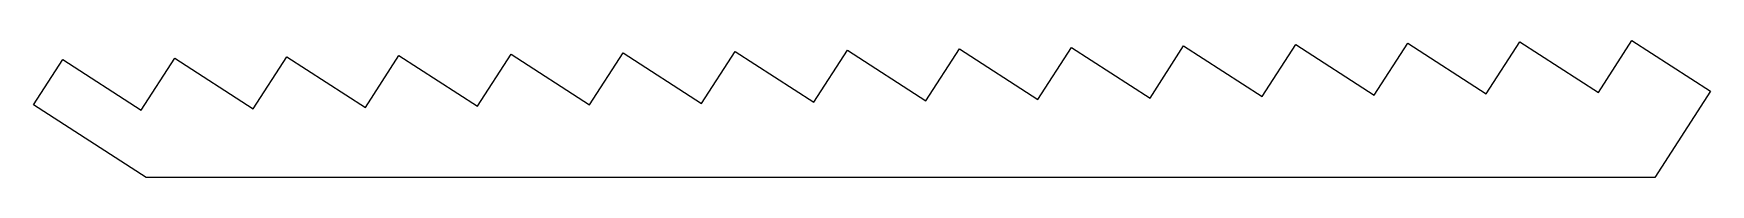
# Model space of a CAD drawing. Header units: millimetres. Extents: x -3 to 5240, y 0 to 428.
import ezdxf

# ---------------------------------------------------------------- set-up
doc = ezdxf.new("R2010")
doc.units = ezdxf.units.MM
doc.layers.add('stair_stringer', color=7, linetype='CONTINUOUS')

msp = doc.modelspace()

# ---------------------------------------------------------------- linework, layer by layer
at = {"layer": 'stair_stringer'}
for p, q in [((4539.4, 260.9), (4644.5, 423.6)), ((4539.4, 260.9, 38.1), (4644.5, 423.6, 38.1)), ((4539.4, 260.9), (4644.5, 423.6)), ((4539.4, 260.9, 38.1), (4644.5, 423.6, 38.1)), ((4644.5, 423.6), (4644.5, 423.6, 38.1)), ((4644.5, 423.6), (4644.5, 423.6, 38.1)), ((4644.5, 423.6), (4889.9, 265.2)), ((4644.5, 423.6, 38.1), (4889.9, 265.2, 38.1)), ((4644.5, 423.6), (4889.9, 265.2)), ((4644.5, 423.6, 38.1), (4889.9, 265.2, 38.1)), ((4889.9, 265.2), (4994.9, 427.8)), ((4889.9, 265.2, 38.1), (4994.9, 427.8, 38.1)), ((4889.9, 265.2), (4994.9, 427.8)), ((4889.9, 265.2, 38.1), (4994.9, 427.8, 38.1)), ((4994.9, 427.8), (4994.9, 427.8, 38.1)), ((4994.9, 427.8), (4994.9, 427.8, 38.1)), ((4994.9, 427.8), (5240.3, 269.4)), ((4994.9, 427.8, 38.1), (5240.3, 269.4, 38.1)), ((4994.9, 427.8), (5240.3, 269.4)), ((4994.9, 427.8, 38.1), (5240.3, 269.4, 38.1)), ((-2.6, 227.4), (88.6, 368.6)), ((-2.6, 227.4, 38.1), (88.6, 368.6, 38.1)), ((-2.6, 227.4), (88.6, 368.6)), ((-2.6, 227.4, 38.1), (88.6, 368.6, 38.1)), ((88.6, 368.6), (88.6, 368.6, 38.1)), ((88.6, 368.6), (88.6, 368.6, 38.1)), ((88.6, 368.6), (334, 210.2)), ((88.6, 368.6, 38.1), (334, 210.2, 38.1)), ((88.6, 368.6), (334, 210.2)), ((88.6, 368.6, 38.1), (334, 210.2, 38.1)), ((334, 210.2), (439.1, 372.8)), ((334, 210.2, 38.1), (439.1, 372.8, 38.1)), ((334, 210.2), (439.1, 372.8)), ((334, 210.2, 38.1), (439.1, 372.8, 38.1)), ((439.1, 372.8), (439.1, 372.8, 38.1)), ((439.1, 372.8), (439.1, 372.8, 38.1)), ((439.1, 372.8), (684.5, 214.4)), ((439.1, 372.8, 38.1), (684.5, 214.4, 38.1)), ((439.1, 372.8), (684.5, 214.4)), ((439.1, 372.8, 38.1), (684.5, 214.4, 38.1)), ((684.5, 214.4), (789.5, 377.1)), ((684.5, 214.4, 38.1), (789.5, 377.1, 38.1)), ((684.5, 214.4), (789.5, 377.1)), ((684.5, 214.4, 38.1), (789.5, 377.1, 38.1)), ((789.5, 377.1), (789.5, 377.1, 38.1)), ((789.5, 377.1), (789.5, 377.1, 38.1)), ((789.5, 377.1), (1034.9, 218.6)), ((789.5, 377.1, 38.1), (1034.9, 218.6, 38.1)), ((789.5, 377.1), (1034.9, 218.6)), ((789.5, 377.1, 38.1), (1034.9, 218.6, 38.1)), ((1034.9, 218.6), (1140, 381.3)), ((1034.9, 218.6, 38.1), (1140, 381.3, 38.1)), ((1034.9, 218.6), (1140, 381.3)), ((1034.9, 218.6, 38.1), (1140, 381.3, 38.1)), ((1140, 381.3), (1140, 381.3, 38.1)), ((1140, 381.3), (1140, 381.3, 38.1)), ((1140, 381.3), (1385.4, 222.8)), ((1140, 381.3, 38.1), (1385.4, 222.8, 38.1)), ((1140, 381.3), (1385.4, 222.8)), ((1140, 381.3, 38.1), (1385.4, 222.8, 38.1)), ((1385.4, 222.8), (1490.4, 385.5)), ((1385.4, 222.8, 38.1), (1490.4, 385.5, 38.1)), ((1385.4, 222.8), (1490.4, 385.5)), ((1385.4, 222.8, 38.1), (1490.4, 385.5, 38.1)), ((1490.4, 385.5), (1490.4, 385.5, 38.1)), ((1490.4, 385.5), (1490.4, 385.5, 38.1)), ((1490.4, 385.5), (1735.8, 227.1)), ((1490.4, 385.5, 38.1), (1735.8, 227.1, 38.1)), ((1490.4, 385.5), (1735.8, 227.1)), ((1490.4, 385.5, 38.1), (1735.8, 227.1, 38.1)), ((1735.8, 227.1), (1840.9, 389.8)), ((1735.8, 227.1, 38.1), (1840.9, 389.8, 38.1)), ((1735.8, 227.1), (1840.9, 389.8)), ((1735.8, 227.1, 38.1), (1840.9, 389.8, 38.1)), ((1840.9, 389.8), (1840.9, 389.8, 38.1)), ((1840.9, 389.8), (1840.9, 389.8, 38.1)), ((1840.9, 389.8), (2086.3, 231.3)), ((1840.9, 389.8, 38.1), (2086.3, 231.3, 38.1)), ((1840.9, 389.8), (2086.3, 231.3)), ((1840.9, 389.8, 38.1), (2086.3, 231.3, 38.1)), ((2086.3, 231.3), (2191.3, 394)), ((2086.3, 231.3, 38.1), (2191.3, 394, 38.1)), ((2086.3, 231.3), (2191.3, 394)), ((2086.3, 231.3, 38.1), (2191.3, 394, 38.1)), ((2191.3, 394), (2191.3, 394, 38.1)), ((2191.3, 394), (2191.3, 394, 38.1)), ((2191.3, 394), (2436.7, 235.5)), ((2191.3, 394, 38.1), (2436.7, 235.5, 38.1)), ((2191.3, 394), (2436.7, 235.5)), ((2191.3, 394, 38.1), (2436.7, 235.5, 38.1)), ((2436.7, 235.5), (2541.8, 398.2)), ((2436.7, 235.5, 38.1), (2541.8, 398.2, 38.1)), ((2436.7, 235.5), (2541.8, 398.2)), ((2436.7, 235.5, 38.1), (2541.8, 398.2, 38.1)), ((2541.8, 398.2), (2541.8, 398.2, 38.1)), ((2541.8, 398.2), (2541.8, 398.2, 38.1)), ((2541.8, 398.2), (2787.2, 239.8)), ((2541.8, 398.2, 38.1), (2787.2, 239.8, 38.1)), ((2541.8, 398.2), (2787.2, 239.8)), ((2541.8, 398.2, 38.1), (2787.2, 239.8, 38.1)), ((2787.2, 239.8), (2892.2, 402.5)), ((2787.2, 239.8, 38.1), (2892.2, 402.5, 38.1)), ((2787.2, 239.8), (2892.2, 402.5)), ((2787.2, 239.8, 38.1), (2892.2, 402.5, 38.1)), ((2892.2, 402.5), (2892.2, 402.5, 38.1)), ((2892.2, 402.5), (2892.2, 402.5, 38.1)), ((2892.2, 402.5), (3137.6, 244)), ((2892.2, 402.5, 38.1), (3137.6, 244, 38.1)), ((2892.2, 402.5), (3137.6, 244)), ((2892.2, 402.5, 38.1), (3137.6, 244, 38.1)), ((3137.6, 244), (3242.7, 406.7)), ((3137.6, 244, 38.1), (3242.7, 406.7, 38.1)), ((3137.6, 244), (3242.7, 406.7)), ((3137.6, 244, 38.1), (3242.7, 406.7, 38.1)), ((3242.7, 406.7), (3242.7, 406.7, 38.1)), ((3242.7, 406.7), (3242.7, 406.7, 38.1)), ((3242.7, 406.7), (3488.1, 248.2)), ((3242.7, 406.7, 38.1), (3488.1, 248.2, 38.1)), ((3242.7, 406.7), (3488.1, 248.2)), ((3242.7, 406.7, 38.1), (3488.1, 248.2, 38.1)), ((3488.1, 248.2), (3593.1, 410.9)), ((3488.1, 248.2, 38.1), (3593.1, 410.9, 38.1)), ((3488.1, 248.2), (3593.1, 410.9)), ((3488.1, 248.2, 38.1), (3593.1, 410.9, 38.1)), ((3593.1, 410.9), (3593.1, 410.9, 38.1)), ((3593.1, 410.9), (3593.1, 410.9, 38.1)), ((3593.1, 410.9), (3838.5, 252.5)), ((3593.1, 410.9, 38.1), (3838.5, 252.5, 38.1)), ((3593.1, 410.9), (3838.5, 252.5)), ((3593.1, 410.9, 38.1), (3838.5, 252.5, 38.1)), ((3838.5, 252.5), (3943.6, 415.2)), ((3838.5, 252.5, 38.1), (3943.6, 415.2, 38.1)), ((3838.5, 252.5), (3943.6, 415.2)), ((3838.5, 252.5, 38.1), (3943.6, 415.2, 38.1)), ((3943.6, 415.2), (3943.6, 415.2, 38.1)), ((3943.6, 415.2), (3943.6, 415.2, 38.1)), ((3943.6, 415.2), (4189, 256.7)), ((3943.6, 415.2, 38.1), (4189, 256.7, 38.1)), ((3943.6, 415.2), (4189, 256.7)), ((3943.6, 415.2, 38.1), (4189, 256.7, 38.1)), ((4189, 256.7), (4294, 419.4)), ((4189, 256.7, 38.1), (4294, 419.4, 38.1)), ((4189, 256.7), (4294, 419.4)), ((4189, 256.7, 38.1), (4294, 419.4, 38.1)), ((4294, 419.4), (4294, 419.4, 38.1)), ((4294, 419.4), (4294, 419.4, 38.1)), ((4294, 419.4), (4539.4, 260.9)), ((4294, 419.4, 38.1), (4539.4, 260.9, 38.1)), ((4294, 419.4), (4539.4, 260.9)), ((4294, 419.4, 38.1), (4539.4, 260.9, 38.1)), ((4889.9, 265.2), (4889.9, 265.2, 38.1)), ((4889.9, 265.2), (4889.9, 265.2, 38.1)), ((5240.3, 269.4), (5066.3, 0)), ((5240.3, 269.4, 38.1), (5066.3, 0, 38.1)), ((5240.3, 269.4), (5066.3, 0)), ((5240.3, 269.4, 38.1), (5066.3, 0, 38.1)), ((5240.3, 269.4), (5240.3, 269.4, 38.1)), ((5240.3, 269.4), (5240.3, 269.4, 38.1)), ((-2.6, 227.4), (-2.6, 227.4, 38.1)), ((349.5, 0), (-2.6, 227.4)), ((349.5, 0, 38.1), (-2.6, 227.4, 38.1)), ((-2.6, 227.4), (-2.6, 227.4, 38.1)), ((349.5, 0), (-2.6, 227.4)), ((349.5, 0, 38.1), (-2.6, 227.4, 38.1)), ((334, 210.2), (334, 210.2, 38.1)), ((334, 210.2), (334, 210.2, 38.1)), ((684.5, 214.4), (684.5, 214.4, 38.1)), ((684.5, 214.4), (684.5, 214.4, 38.1)), ((1034.9, 218.6), (1034.9, 218.6, 38.1)), ((1034.9, 218.6), (1034.9, 218.6, 38.1)), ((1385.4, 222.8), (1385.4, 222.8, 38.1)), ((1385.4, 222.8), (1385.4, 222.8, 38.1)), ((1735.8, 227.1), (1735.8, 227.1, 38.1)), ((1735.8, 227.1), (1735.8, 227.1, 38.1)), ((2086.3, 231.3), (2086.3, 231.3, 38.1)), ((2086.3, 231.3), (2086.3, 231.3, 38.1)), ((2436.7, 235.5), (2436.7, 235.5, 38.1)), ((2436.7, 235.5), (2436.7, 235.5, 38.1)), ((2787.2, 239.8), (2787.2, 239.8, 38.1)), ((2787.2, 239.8), (2787.2, 239.8, 38.1)), ((3137.6, 244), (3137.6, 244, 38.1)), ((3137.6, 244), (3137.6, 244, 38.1)), ((3488.1, 248.2), (3488.1, 248.2, 38.1)), ((3488.1, 248.2), (3488.1, 248.2, 38.1)), ((3838.5, 252.5), (3838.5, 252.5, 38.1)), ((3838.5, 252.5), (3838.5, 252.5, 38.1)), ((4189, 256.7), (4189, 256.7, 38.1)), ((4189, 256.7), (4189, 256.7, 38.1)), ((4539.4, 260.9), (4539.4, 260.9, 38.1)), ((4539.4, 260.9), (4539.4, 260.9, 38.1)), ((349.5, 0), (349.5, 0, 38.1)), ((349.5, 0), (349.5, 0, 38.1)), ((5066.3, 0), (349.5, 0)), ((5066.3, 0, 38.1), (349.5, 0, 38.1)), ((5066.3, 0), (349.5, 0)), ((5066.3, 0, 38.1), (349.5, 0, 38.1)), ((5066.3, 0), (5066.3, 0, 38.1)), ((5066.3, 0), (5066.3, 0, 38.1))]:
    msp.add_line(p, q, dxfattribs=at)

doc.saveas('drawing.dxf')
